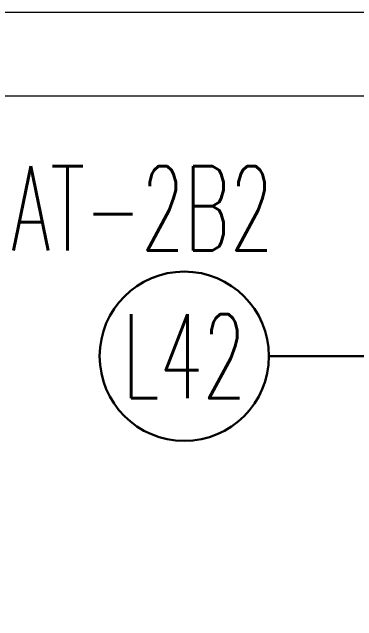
# Model space of a CAD drawing. Header units: metres. Extents: x -13316 to 152404, y -3899 to 30226.
# Drawn here: x 2361.4 to 2525.2, y 382.1 to 671.5 of the extents above; entities that cross this region are included whole.
import ezdxf
from ezdxf.enums import TextEntityAlignment as Align

# ---------------------------------------------------------------- set-up
doc = ezdxf.new("R2010")
doc.units = ezdxf.units.M
doc.header["$LTSCALE"] = 100
doc.header["$MEASUREMENT"] = 0
doc.layers.get('0').update_dxf_attribs({"color": 9, "lineweight": 9})
doc.layers.add('06D', color=9, linetype='Continuous', lineweight=9)
doc.layers.add('E-LINYE', color=7, linetype='Continuous', lineweight=30)
doc.styles.add('E-YAZI', font='txttw.shx')

# ---------------------------------------------------------------- blocks, each defined once
blk = doc.blocks.new('2.bod.Mimari')
at = {"layer": '06D'}
blk.add_lwpolyline([(1942.5, -8278.51), (8760, -8278.51), (8760, -8733.51), (8720, -8733.51), (8720, -8318.51), (1942.5, -8318.51), (1942.5, -8278.51)], dxfattribs=at)

msp = doc.modelspace()

# ---------------------------------------------------------------- linework, layer by layer
at = {"layer": 'E-LINYE', "color": 7, "linetype": 'Continuous'}
msp.add_line((2483.47, 507.88), (2580.95, 507.88), dxfattribs=at)
msp.add_circle((2443.23, 507.88), 40.25, dxfattribs=at)

# ---------------------------------------------------------------- block references
msp.add_blockref('2.bod.Mimari', (320, 8950))

# ---------------------------------------------------------------- texts
at = {"layer": 'E-LINYE', "color": 3, "linetype": 'Continuous', "style": 'E-YAZI', "width": 0.6}
for s, p in [('AT-2B2', (2423.24, 578.24)), ('L42', (2443.23, 507.88))]:
    msp.add_text(s, height=40, dxfattribs=at).set_placement(p, align=Align.MIDDLE_CENTER)

doc.saveas('drawing.dxf')
